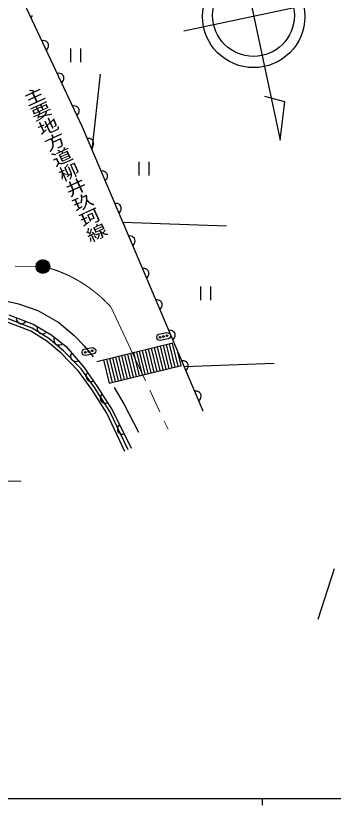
# Model space of a CAD drawing. Units: millimetres, scale not verified. Extents: x 40000 to 680000, y 20000 to 380000.
# Drawn here: x 131856 to 178401, y 204000 to 319729 of the extents above; entities that cross this region are included whole.
import ezdxf
from ezdxf.enums import TextEntityAlignment as Align

# ---------------------------------------------------------------- set-up
doc = ezdxf.new("R2010")
doc.units = ezdxf.units.MM
doc.header["$LTSCALE"] = 1000
doc.header["$PDMODE"] = 32
doc.header["$PDSIZE"] = 500
doc.linetypes.add('CHAIN', pattern=[18.5, 12, -1.5, 3.5, -1.5])
for name, color, linetype, lineweight in [('M-BGD', 7, 'Continuous', 25), ('M-BMK', 2, 'CHAIN', 13), ('M-BMK-SRVR', 3, 'Continuous', 25), ('M-STR-HTXT', 7, 'Continuous', 13), ('M-STR-STRC', 7, 'Continuous', 25), ('M-TTL-BAND', 7, 'Continuous', 25)]:
    doc.layers.add(name, color=color, linetype=linetype, lineweight=lineweight)
doc.layers.add('M-BMK-HTXT', color=7, linetype='Continuous')
doc.layers.add('M-OTRS', color=6, linetype='Continuous')
doc.styles.add('@ＭＳ ゴシック', font='')
doc.styles.get('@ＭＳ ゴシック').set_extended_font_data('@MS Gothic')

msp = doc.modelspace()

# ---------------------------------------------------------------- linework, layer by layer
at = {"layer": 'M-BGD'}
for p, q in [((141636, 303415), (132654, 322564)), ((134095, 319492), (134232, 319622)), ((134232, 319622), (134330, 319767)), ((135892, 316084), (135704, 316062)), ((136066, 316067), (135892, 316084)), ((136266, 315995), (136066, 316067)), ((136411, 315897), (136266, 315995)), ((136341, 314704), (136478, 314835)), ((136542, 315759), (136411, 315897)), ((136478, 314835), (136576, 314980)), ((136643, 315542), (136542, 315759)), ((136576, 314980), (136648, 315180)), ((136666, 315354), (136643, 315542)), ((136648, 315180), (136666, 315354)), ((139888, 314921), (139888, 312921)), ((141408, 312921), (141408, 314921)), ((138138, 311297), (137949, 311275)), ((138312, 311279), (138138, 311297)), ((138511, 311207), (138312, 311279)), ((138656, 311110), (138511, 311207)), ((138787, 310972), (138656, 311110)), ((138724, 310048), (138821, 310193)), ((138889, 310755), (138787, 310972)), ((138821, 310193), (138893, 310392)), ((138911, 310566), (138889, 310755)), ((138893, 310392), (138911, 310566)), ((143069, 300039), (144283, 311155)), ((138586, 309917), (138724, 310048)), ((140383, 306510), (140195, 306488)), ((140557, 306492), (140383, 306510)), ((140757, 306420), (140557, 306492)), ((140902, 306322), (140757, 306420)), ((141033, 306185), (140902, 306322)), ((141135, 305968), (141033, 306185)), ((141067, 305406), (141139, 305605)), ((141157, 305779), (141135, 305968)), ((141139, 305605), (141157, 305779)), ((140832, 305130), (140969, 305260)), ((140969, 305260), (141067, 305406)), ((151737, 279608), (141636, 303415)), ((142542, 301740), (142353, 301725)), ((142716, 301716), (142542, 301740)), ((142912, 301636), (142716, 301716)), ((143054, 301533), (142912, 301636)), ((143179, 301391), (143054, 301533)), ((143273, 301170), (143179, 301391)), ((143264, 300808), (143288, 300981)), ((143288, 300981), (143273, 301170)), ((142939, 300344), (143081, 300469)), ((143081, 300469), (143184, 300611)), ((143184, 300611), (143264, 300808)), ((149905, 298323), (149905, 296323)), ((151425, 296323), (151425, 298323)), ((144563, 296978), (144373, 296963)), ((144736, 296954), (144563, 296978)), ((144933, 296875), (144736, 296954)), ((145074, 296772), (144933, 296875)), ((145199, 296629), (145074, 296772)), ((145293, 296408), (145199, 296629)), ((145308, 296219), (145293, 296408)), ((144959, 295582), (145102, 295708)), ((145102, 295708), (145205, 295849)), ((145205, 295849), (145284, 296046)), ((145284, 296046), (145308, 296219)), ((146583, 292217), (146394, 292202)), ((146756, 292193), (146583, 292217)), ((146953, 292113), (146756, 292193)), ((147094, 292010), (146953, 292113)), ((147220, 291868), (147094, 292010)), ((147313, 291647), (147220, 291868)), ((147328, 291458), (147313, 291647)), ((146979, 290821), (147122, 290947)), ((147122, 290947), (147225, 291088)), ((147225, 291088), (147304, 291285)), ((147304, 291285), (147328, 291458)), ((147557, 289460), (162769, 288941)), ((148603, 287455), (148414, 287440)), ((148776, 287431), (148603, 287455)), ((148973, 287352), (148776, 287431)), ((149114, 287249), (148973, 287352)), ((149240, 287106), (149114, 287249)), ((149334, 286886), (149240, 287106)), ((149000, 286060), (149142, 286185)), ((149142, 286185), (149245, 286327)), ((149245, 286327), (149324, 286523)), ((149324, 286523), (149349, 286696)), ((149349, 286696), (149334, 286886)), ((150623, 282694), (150434, 282679)), ((150796, 282670), (150623, 282694)), ((150993, 282590), (150796, 282670)), ((151134, 282487), (150993, 282590)), ((151260, 282345), (151134, 282487)), ((151020, 281298), (151162, 281424)), ((151162, 281424), (151265, 281565)), ((151354, 282124), (151260, 282345)), ((151265, 281565), (151344, 281762)), ((151344, 281762), (151369, 281935)), ((151369, 281935), (151354, 282124)), ((159347, 261776), (151737, 279608)), ((158932, 280044), (158932, 278044)), ((160452, 278044), (160452, 280044)), ((152583, 278084), (152394, 278069)), ((152756, 278060), (152583, 278084)), ((152953, 277981), (152756, 278060)), ((153095, 277879), (152953, 277981)), ((153221, 277737), (153095, 277879)), ((152983, 276689), (153125, 276815)), ((153125, 276815), (153227, 276957)), ((153315, 277516), (153221, 277737)), ((153227, 276957), (153306, 277153)), ((153306, 277153), (153330, 277327)), ((153330, 277327), (153315, 277516)), ((130839, 275911), (134424, 274537)), ((131931, 275492), (131923, 275303)), ((134043, 273493), (130510, 274879)), ((134269, 273942), (130658, 275358)), ((131923, 275303), (131953, 275131)), ((131953, 275131), (132039, 274937)), ((132039, 274937), (132147, 274799)), ((132147, 274799), (132294, 274679)), ((132294, 274679), (132518, 274593)), ((132518, 274593), (132708, 274584)), ((132708, 274584), (132880, 274615)), ((132880, 274615), (133074, 274701)), ((133074, 274701), (133211, 274809)), ((133211, 274809), (133332, 274956)), ((134424, 274537), (136971, 272996)), ((136416, 272015), (134043, 273493)), ((136711, 272420), (134269, 273942)), ((135014, 273970), (135013, 273795)), ((135013, 273795), (135064, 273589)), ((135056, 274155), (135014, 273970)), ((135064, 273589), (135146, 273434)), ((135146, 273434), (135268, 273290)), ((135268, 273290), (135474, 273165)), ((135474, 273165), (135659, 273124)), ((135659, 273124), (135834, 273123)), ((135834, 273123), (136040, 273173)), ((136040, 273173), (136194, 273255)), ((136194, 273255), (136339, 273378)), ((152838, 273054), (154010, 273309)), ((154010, 273309), (154222, 273274)), ((154222, 273274), (154365, 273182)), ((154485, 273626), (154296, 273611)), ((154365, 273182), (154477, 273043)), ((154659, 273602), (154485, 273626)), ((154856, 273523), (154659, 273602)), ((154997, 273421), (154856, 273523)), ((155123, 273279), (154997, 273421)), ((155217, 273058), (155123, 273279)), ((138493, 270249), (136416, 272015)), ((138835, 270615), (136711, 272420)), ((136971, 272996), (139249, 271253)), ((137452, 272401), (137433, 272227)), ((137433, 272227), (137461, 272017)), ((137514, 272580), (137452, 272401)), ((137461, 272017), (137525, 271854)), ((152523, 272617), (152567, 272790)), ((152574, 272382), (152523, 272617)), ((152567, 272790), (152659, 272933)), ((152687, 272243), (152574, 272382)), ((152659, 272933), (152838, 273054)), ((152829, 272151), (152687, 272243)), ((153042, 272116), (152829, 272151)), ((154214, 272371), (153042, 272116)), ((154393, 272492), (154214, 272371)), ((154484, 272635), (154393, 272492)), ((154477, 273043), (154529, 272808)), ((154529, 272808), (154484, 272635)), ((154885, 272231), (155027, 272357)), ((155027, 272357), (155130, 272499)), ((155130, 272499), (155209, 272696)), ((155209, 272696), (155233, 272869)), ((155233, 272869), (155217, 273058)), ((137525, 271854), (137632, 271697)), ((137632, 271697), (137822, 271551)), ((137822, 271551), (138002, 271490)), ((138002, 271490), (138176, 271470)), ((138176, 271470), (138386, 271498)), ((138386, 271498), (138549, 271563)), ((138549, 271563), (138706, 271669)), ((139249, 271253), (141829, 268204)), ((141708, 270735), (141887, 270855)), ((141887, 270855), (143060, 271107)), ((143060, 271107), (143272, 271070)), ((143272, 271070), (143415, 270978)), ((143415, 270978), (143527, 270838)), ((143527, 270838), (143577, 270604)), ((143742, 269044), (154899, 271777)), ((151282, 270891), (152115, 267491)), ((151719, 270998), (152552, 267598)), ((152156, 271105), (152989, 267705)), ((152593, 271212), (153426, 267813)), ((153030, 271319), (153863, 267920)), ((153468, 271426), (154300, 268027)), ((153905, 271533), (154737, 268134)), ((154342, 271640), (155174, 268241)), ((154779, 271747), (155611, 268348)), ((141036, 267637), (138493, 270249)), ((141419, 267960), (138835, 270615)), ((139900, 269974), (139882, 269762)), ((139882, 269762), (139910, 269590)), ((139956, 270139), (139900, 269974)), ((140055, 270301), (139956, 270139)), ((141571, 270419), (141616, 270593)), ((141621, 270185), (141571, 270419)), ((141616, 270593), (141708, 270735)), ((141733, 270045), (141621, 270185)), ((141875, 269953), (141733, 270045)), ((142088, 269917), (141875, 269953)), ((143261, 270168), (142088, 269917)), ((143440, 270288), (143261, 270168)), ((143532, 270431), (143440, 270288)), ((143577, 270604), (143532, 270431)), ((146474, 269713), (147307, 266314)), ((146911, 269821), (147744, 266421)), ((147348, 269928), (148181, 266528)), ((147785, 270035), (148618, 266635)), ((148223, 270142), (149055, 266742)), ((148660, 270249), (149492, 266849)), ((149097, 270356), (149929, 266956)), ((149534, 270463), (150366, 267063)), ((149971, 270570), (150803, 267170)), ((150408, 270677), (151240, 267277)), ((150845, 270784), (151678, 267384)), ((155569, 270413), (156048, 268455)), ((139910, 269590), (139981, 269414)), ((139981, 269414), (140136, 269230)), ((140136, 269230), (140298, 269132)), ((140298, 269132), (140463, 269075)), ((140463, 269075), (140675, 269058)), ((140675, 269058), (140847, 269086)), ((140847, 269086), (141024, 269156)), ((144726, 269285), (145558, 265886)), ((145163, 269392), (145995, 265993)), ((145600, 269499), (146433, 266100)), ((146037, 269606), (146870, 266207)), ((156388, 269168), (156199, 269153)), ((156561, 269144), (156388, 269168)), ((156758, 269065), (156561, 269144)), ((156562, 268301), (169767, 268794)), ((156900, 268963), (156758, 269065)), ((157026, 268821), (156900, 268963)), ((157120, 268600), (157026, 268821)), ((157135, 268411), (157120, 268600)), ((142987, 264954), (141036, 267637)), ((143402, 265234), (141419, 267960)), ((141829, 268204), (143773, 265407)), ((142373, 267422), (142259, 267270)), ((145558, 265886), (156148, 268479)), ((156788, 267773), (156930, 267899)), ((156930, 267899), (157032, 268041)), ((157032, 268041), (157111, 268238)), ((157111, 268238), (157135, 268411)), ((142187, 267110), (142150, 266901)), ((142150, 266901), (142162, 266727)), ((142162, 266727), (142215, 266545)), ((142259, 267270), (142187, 267110)), ((142215, 266545), (142352, 266348)), ((142352, 266348), (142504, 266234)), ((142504, 266234), (142663, 266162)), ((143047, 266136), (143229, 266190)), ((142663, 266162), (142872, 266125)), ((142872, 266125), (143047, 266136)), ((145632, 261694), (143402, 265234)), ((143773, 265407), (146018, 261856)), ((145193, 261452), (142987, 264954)), ((144296, 263962), (144249, 263755)), ((144374, 264119), (144296, 263962)), ((144494, 264265), (144374, 264119)), ((158291, 264711), (158101, 264695)), ((158464, 264687), (158291, 264711)), ((158661, 264608), (158464, 264687)), ((158802, 264505), (158661, 264608)), ((158928, 264363), (158802, 264505)), ((159022, 264142), (158928, 264363)), ((159014, 263780), (159038, 263953)), ((159038, 263953), (159022, 264142)), ((144249, 263755), (144253, 263580)), ((144253, 263580), (144298, 263396)), ((144298, 263396), (144427, 263193)), ((144427, 263193), (144573, 263073)), ((144573, 263073), (144730, 262995)), ((144730, 262995), (144937, 262948)), ((144937, 262948), (145112, 262952)), ((145112, 262952), (145296, 262997)), ((158690, 263315), (158832, 263441)), ((158832, 263441), (158935, 263583)), ((158935, 263583), (159014, 263780)), ((148321, 256087), (145632, 261694)), ((146018, 261856), (148784, 256326)), ((147870, 255871), (145193, 261452)), ((146770, 259278), (146757, 259104)), ((146837, 259480), (146770, 259278)), ((146931, 259627), (146837, 259480)), ((147065, 259761), (146931, 259627)), ((146757, 259104), (146784, 258916)), ((146784, 258916), (146891, 258702)), ((146891, 258702), (147025, 258567)), ((147025, 258567), (147173, 258474)), ((147173, 258474), (147374, 258406)), ((147374, 258406), (147548, 258393)), ((147548, 258393), (147736, 258420)), ((178552, 238656), (176137, 231212))]:
    msp.add_line(p, q, dxfattribs=at)
for centre in [(153018, 272602), (153526, 272712), (154034, 272823), (142065, 270403), (142574, 270512), (143082, 270621)]:
    msp.add_circle(centre, 120, dxfattribs=at)
at = {"layer": 'M-BMK'}
for p, q in [((113268, 283381), (134832, 282977)), ((145773, 277064), (154196, 259118))]:
    msp.add_line(p, q, dxfattribs=at)
msp.add_arc((130989, 263594), 20000, 42.33741, 73.23961, dxfattribs=at)
at = {"layer": 'M-BMK-SRVR'}
for p, q in [((163773, 333817), (170640, 301510)), ((177058, 321817), (156517, 317451)), ((171290, 307139), (168387, 307898)), ((170640, 301510), (171290, 307139)), ((134881, 282693), (135092, 283641)), ((134969, 282491), (135258, 283790)), ((135070, 282344), (135411, 283879)), ((135178, 282234), (135556, 283932)), ((135293, 282151), (135697, 283970)), ((135411, 282083), (135833, 283980)), ((135535, 282040), (135964, 283973)), ((135660, 282005), (136091, 283945)), ((135790, 281992), (136215, 283901)), ((135926, 282001), (136336, 283845)), ((136062, 282013), (136449, 283757)), ((136207, 282070), (136556, 283640)), ((136356, 282138), (136660, 283510)), ((136518, 282269), (136754, 283332)), ((136710, 282534), (136822, 283036))]:
    msp.add_line(p, q, dxfattribs=at)
for centre, radius in [((166747, 319625), 7500), ((166722, 319781), 6000), ((135832, 282958), 1000), ((135832, 282958), 40)]:
    msp.add_circle(centre, radius, dxfattribs=at)
at = {"layer": 'M-OTRS'}
msp.add_point((135863, 282918), dxfattribs=at)
at = {"layer": 'M-STR-HTXT'}
msp.add_line((101303, 251487), (132653, 251487), dxfattribs=at)
at = {"layer": 'M-STR-STRC'}
for p, q in [((129908, 278033), (132266, 277521)), ((132266, 277521), (135086, 276547)), ((135086, 276547), (138162, 274752)), ((138162, 274752), (140418, 272855)), ((140418, 272855), (141904, 271369)), ((141904, 271369), (143186, 269728)), ((146262, 265217), (147748, 262756)), ((147748, 262756), (149133, 260090)), ((149133, 260090), (149858, 258693))]:
    msp.add_line(p, q, dxfattribs=at)
at = {"layer": 'M-TTL-BAND'}
for p, q in [((40000, 205000), (579000, 205000)), ((168000, 205000), (168000, 204000))]:
    msp.add_line(p, q, dxfattribs=at)

# ---------------------------------------------------------------- texts
at = {"layer": 'M-BMK-HTXT', "style": '@ＭＳ ゴシック', "width": 0.8}
msp.add_text('主要地方道柳井玖珂線', height=2238, rotation=294.6, dxfattribs=at).set_placement((134019, 309048), align=Align.MIDDLE_LEFT)

doc.saveas('drawing.dxf')
